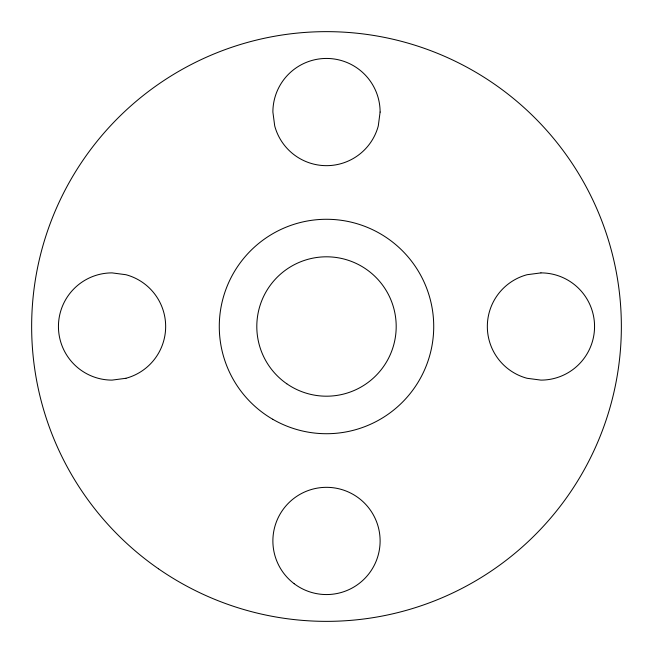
<?xml version="1.0" encoding="UTF-8"?>
<svg xmlns="http://www.w3.org/2000/svg" width="653" height="653" viewBox="0 0 653 653"><rect width="100%" height="100%" fill="white"/><g stroke="black" fill="none" stroke-linecap="round" stroke-linejoin="round"><path stroke-width="0.98" d="M380.111 112.055L378.283 125.931A53.611 53.611 0 0 1 274.717 125.931L272.889 112.055A53.611 53.611 0 0 1 326.5 58.444A53.611 53.611 0 0 1 380.111 112.055M540.945 272.889L527.069 274.717A53.611 53.611 0 0 0 527.069 378.283L540.945 380.111A53.611 53.611 0 0 0 594.557 326.5A53.611 53.611 0 0 0 540.945 272.889M125.931 378.283L112.055 380.111A53.611 53.611 0 0 1 58.444 326.5A53.611 53.611 0 0 1 112.055 272.889L125.931 274.717A53.611 53.611 0 0 1 125.931 378.283M272.75 419.275A107.223 107.223 0 0 0 433.723 326.655A107.223 107.223 0 0 0 273.027 233.562A107.223 107.223 0 0 0 272.75 419.275M286.781 383.768A69.691 69.691 0 0 0 395.955 332.271A69.691 69.691 0 0 0 296.764 263.469A69.691 69.691 0 0 0 286.781 383.768M158.442 568.779A294.862 294.862 0 0 0 620.35 350.898A294.862 294.862 0 0 0 200.708 59.823A294.862 294.862 0 0 0 158.442 568.779M294.176 583.717A53.611 53.611 0 0 0 379.703 547.549A53.611 53.611 0 0 0 305.62 491.562A53.611 53.611 0 0 0 294.176 583.717"/></g></svg>
